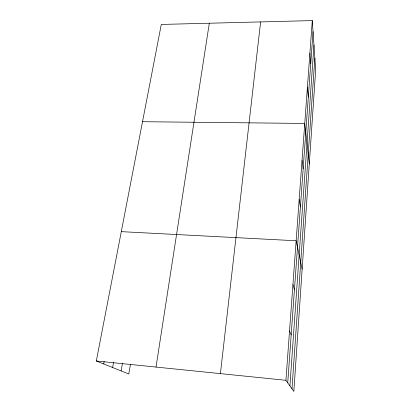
<?xml version="1.0" encoding="UTF-8"?>
<svg xmlns="http://www.w3.org/2000/svg" width="412" height="412" viewBox="0 0 412 412"><rect width="100%" height="100%" fill="white"/><g stroke="black" fill="none" stroke-linecap="round" stroke-linejoin="round"><path stroke-width="0.62" d="M291.984 388.794L314.861 58.071M289.914 385.895L313.97 45.078M287.736 382.841L313.043 31.631M312.286 20.6L315.68 69.932L293.844 391.4L285.918 380.297L312.286 20.6L161.293 24.442L96.32 360.994L128.791 373.998L130.398 364.61M220.405 373.622L260.621 21.913M156.009 367.071L209.317 23.221M121.118 370.924L122.446 363.405M112.615 367.519L113.532 362.478M103.711 363.951L104.179 361.453M142.516 121.705L304.746 123.44L309.294 163.935M121.293 231.647L296.146 240.768L302.151 269.113M96.32 360.994L285.918 380.297M289.538 330.944L291.186 334.951M292.942 284.517L294.441 289.811M299.174 199.465L300.415 206.906M302.037 160.417L303.165 168.75M307.393 87.334L308.32 97.175M309.901 53.102L310.741 63.577"/></g></svg>
